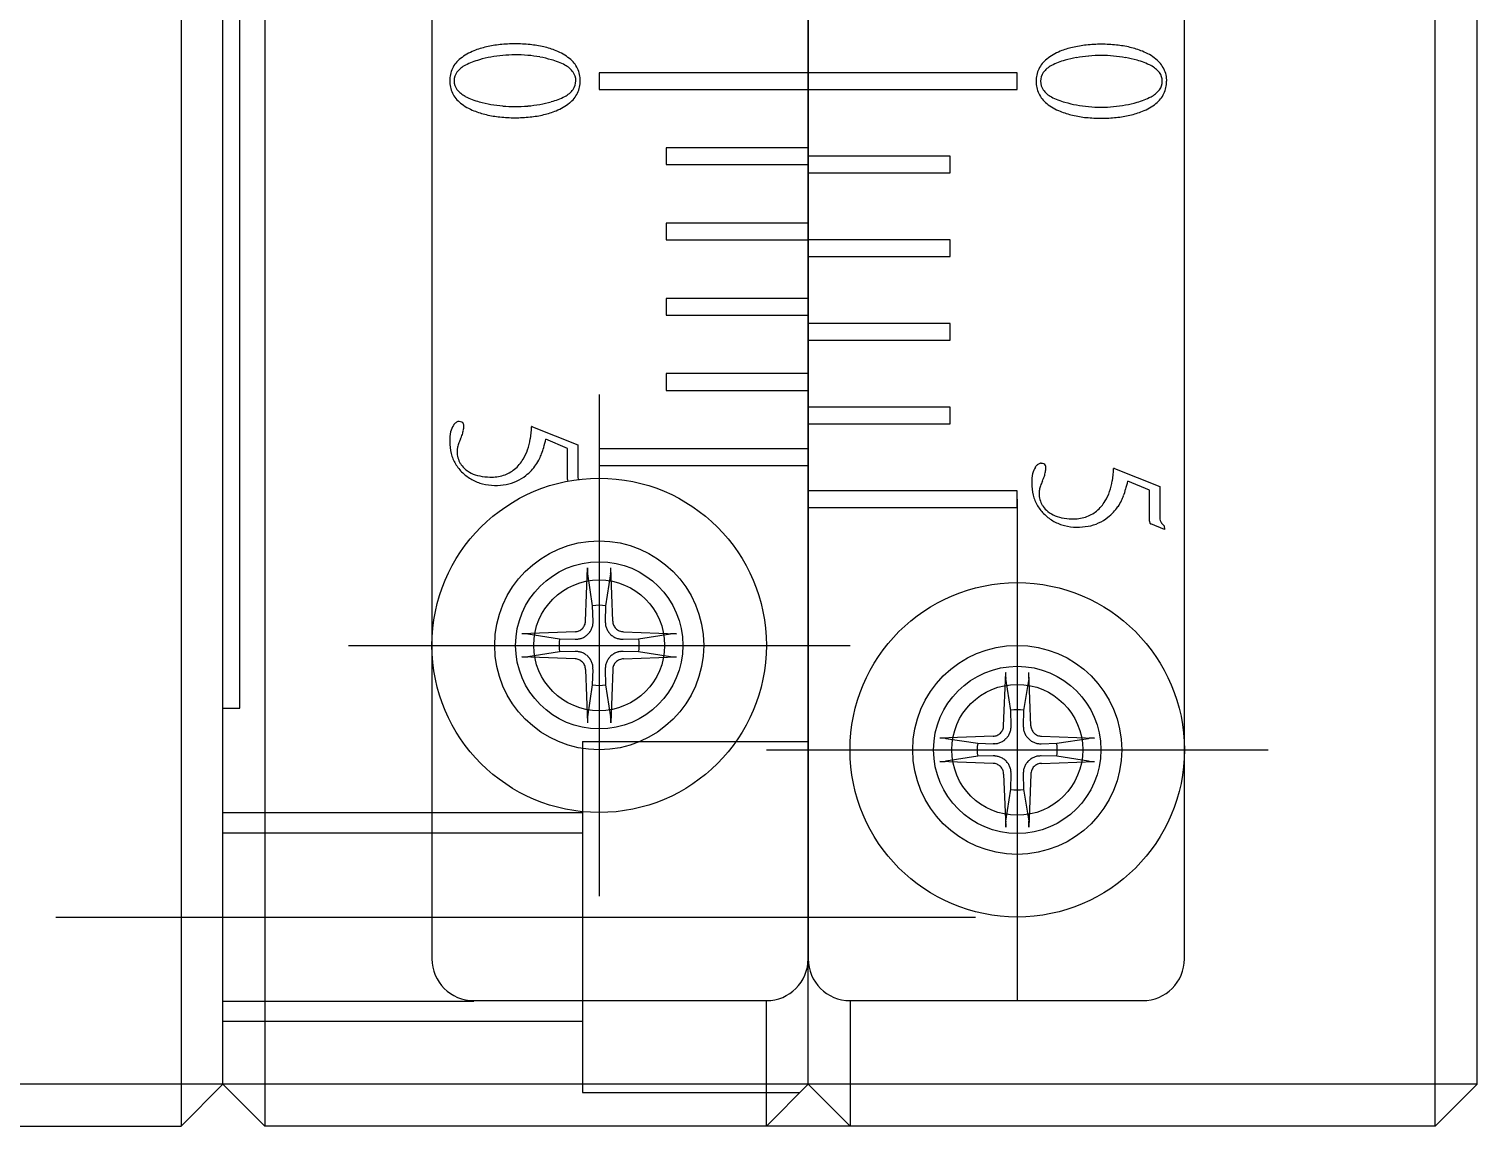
# Model space of a CAD drawing. Extents: x 1 to 229, y 0 to 160.
# Drawn here: x 40.69 to 58.01, y 68.36 to 81.48 of the extents above; entities that cross this region are included whole.
import ezdxf

# ---------------------------------------------------------------- set-up
doc = ezdxf.new("R2010")
doc.units = 0
doc.linetypes.add('CENTER', pattern=[50.8, 31.75, -6.35, 6.35, -6.35])
doc.linetypes.add('DASHED', pattern=[19.05, 12.7, -6.35])
doc.layers.get('0').update_dxf_attribs({"linetype": 'CONTINUOUS'})
doc.layers.add('CENTER', color=1, linetype='CENTER')

msp = doc.modelspace()

# ---------------------------------------------------------------- linework, layer by layer
at = {"color": 7, "linetype": 'CONTINUOUS'}
for p, q in [((42.506, 93.359), (42.506, 68.359)), ((43.506, 93.359), (43.506, 68.359)), ((57.506, 68.359), (57.506, 93.359)), ((43.006, 68.859), (43.006, 92.859)), ((50.006, 68.859), (50.006, 92.859)), ((58.006, 68.859), (58.006, 92.859)), ((45.506, 91.359), (45.506, 70.359)), ((50.006, 91.359), (50.006, 70.359)), ((54.506, 70.359), (54.506, 91.359)), ((43.206, 73.359), (43.206, 88.359)), ((50.006, 80.959), (47.506, 80.959)), ((47.506, 80.959), (47.506, 80.759)), ((52.506, 80.959), (50.006, 80.959)), ((52.506, 80.759), (52.506, 80.959)), ((47.506, 80.759), (50.006, 80.759)), ((50.006, 80.759), (52.506, 80.759)), ((50.006, 80.059), (48.306, 80.059)), ((48.306, 80.059), (48.306, 79.859)), ((48.306, 79.859), (50.006, 79.859)), ((51.706, 79.959), (50.006, 79.959)), ((51.706, 79.759), (51.706, 79.959)), ((50.006, 79.759), (51.706, 79.759)), ((50.006, 79.159), (48.306, 79.159)), ((48.306, 79.159), (48.306, 78.959)), ((48.306, 78.959), (50.006, 78.959)), ((51.706, 78.959), (50.006, 78.959)), ((51.706, 78.759), (51.706, 78.959)), ((50.006, 78.759), (51.706, 78.759)), ((50.006, 78.259), (48.306, 78.259)), ((48.306, 78.259), (48.306, 78.059)), ((48.306, 78.059), (50.006, 78.059)), ((51.706, 77.959), (50.006, 77.959)), ((51.706, 77.759), (51.706, 77.959)), ((50.006, 77.759), (51.706, 77.759)), ((50.006, 77.359), (48.306, 77.359)), ((48.306, 77.359), (48.306, 77.159)), ((48.306, 77.159), (50.006, 77.159)), ((51.706, 76.959), (50.006, 76.959)), ((51.706, 76.759), (51.706, 76.959)), ((50.006, 76.759), (51.706, 76.759)), ((46.709, 76.723), (47.249, 76.509)), ((47.128, 76.464), (46.868, 76.574)), ((47.128, 76.093), (47.128, 76.464)), ((47.249, 76.509), (47.249, 76.136)), ((50.006, 76.459), (47.506, 76.459)), ((47.506, 76.459), (47.506, 76.259)), ((47.506, 76.259), (50.006, 76.259)), ((53.67, 76.223), (54.21, 76.009)), ((54.09, 75.964), (53.829, 76.074)), ((52.506, 75.959), (50.006, 75.959)), ((52.506, 75.759), (52.506, 75.959)), ((54.09, 75.593), (54.09, 75.964)), ((54.21, 76.009), (54.21, 75.636)), ((50.006, 75.759), (52.506, 75.759)), ((54.267, 75.493), (54.104, 75.561)), ((54.263, 75.538), (54.267, 75.493)), ((47.343, 74.398), (47.368, 75.035)), ((47.368, 75.035), (47.367, 75.025)), ((47.367, 75.025), (47.367, 75.014)), ((47.367, 75.014), (47.367, 75.004)), ((47.367, 75.004), (47.367, 74.998)), ((47.367, 74.998), (47.367, 74.994)), ((47.644, 75.025), (47.644, 75.035)), ((47.668, 74.398), (47.644, 75.035)), ((47.644, 75.014), (47.644, 75.025)), ((47.645, 75.004), (47.644, 75.014)), ((47.644, 74.994), (47.645, 74.998)), ((47.645, 74.998), (47.645, 75.004)), ((47.367, 74.994), (47.367, 74.984)), ((47.367, 74.984), (47.367, 74.98)), ((47.367, 74.98), (47.368, 74.976)), ((47.368, 74.976), (47.368, 74.972)), ((47.368, 74.972), (47.368, 74.969)), ((47.368, 74.969), (47.369, 74.966)), ((47.369, 74.966), (47.369, 74.963)), ((47.428, 74.581), (47.369, 74.963)), ((47.643, 74.963), (47.583, 74.581)), ((47.643, 74.969), (47.644, 74.972)), ((47.643, 74.966), (47.643, 74.969)), ((47.643, 74.963), (47.643, 74.966)), ((47.644, 74.984), (47.644, 74.994)), ((47.644, 74.98), (47.644, 74.984)), ((47.644, 74.976), (47.644, 74.98)), ((47.644, 74.972), (47.644, 74.976)), ((47.433, 74.396), (47.428, 74.581)), ((47.583, 74.581), (47.579, 74.396)), ((47.296, 74.302), (47.305, 74.31)), ((47.305, 74.31), (47.313, 74.319)), ((47.313, 74.319), (47.32, 74.329)), ((47.32, 74.329), (47.327, 74.339)), ((47.327, 74.339), (47.332, 74.35)), ((47.332, 74.35), (47.337, 74.362)), ((47.337, 74.362), (47.34, 74.374)), ((47.34, 74.374), (47.342, 74.386)), ((47.342, 74.386), (47.343, 74.398)), ((47.668, 74.398), (47.669, 74.386)), ((47.669, 74.386), (47.671, 74.374)), ((47.671, 74.374), (47.675, 74.362)), ((47.675, 74.362), (47.679, 74.351)), ((47.679, 74.351), (47.684, 74.339)), ((47.684, 74.339), (47.691, 74.329)), ((47.691, 74.329), (47.698, 74.319)), ((47.698, 74.319), (47.707, 74.31)), ((47.707, 74.31), (47.715, 74.302)), ((47.217, 74.272), (46.58, 74.247)), ((46.59, 74.248), (46.58, 74.247)), ((46.601, 74.248), (46.59, 74.248)), ((46.611, 74.248), (46.601, 74.248)), ((46.617, 74.248), (46.611, 74.248)), ((46.621, 74.248), (46.617, 74.248)), ((46.631, 74.248), (46.621, 74.248)), ((46.635, 74.248), (46.631, 74.248)), ((46.639, 74.247), (46.635, 74.248)), ((46.643, 74.247), (46.639, 74.247)), ((46.646, 74.247), (46.643, 74.247)), ((46.649, 74.246), (46.646, 74.247)), ((46.652, 74.246), (46.649, 74.246)), ((46.652, 74.246), (47.033, 74.187)), ((47.033, 74.187), (47.219, 74.182)), ((47.217, 74.272), (47.229, 74.273)), ((47.229, 74.273), (47.241, 74.275)), ((47.241, 74.275), (47.253, 74.278)), ((47.253, 74.278), (47.264, 74.282)), ((47.264, 74.282), (47.276, 74.288)), ((47.276, 74.288), (47.286, 74.294)), ((47.286, 74.294), (47.296, 74.302)), ((47.715, 74.302), (47.725, 74.295)), ((47.725, 74.295), (47.736, 74.288)), ((47.736, 74.288), (47.747, 74.282)), ((47.747, 74.282), (47.759, 74.278)), ((47.759, 74.278), (47.771, 74.275)), ((47.771, 74.275), (47.783, 74.273)), ((47.783, 74.273), (47.795, 74.272)), ((47.793, 74.182), (47.978, 74.187)), ((47.795, 74.272), (48.432, 74.247)), ((47.978, 74.187), (48.36, 74.246)), ((48.362, 74.246), (48.36, 74.246)), ((48.365, 74.247), (48.362, 74.246)), ((48.369, 74.247), (48.365, 74.247)), ((48.372, 74.247), (48.369, 74.247)), ((48.376, 74.248), (48.372, 74.247)), ((48.381, 74.248), (48.376, 74.248)), ((48.39, 74.248), (48.381, 74.248)), ((48.395, 74.248), (48.39, 74.248)), ((48.4, 74.248), (48.395, 74.248)), ((48.411, 74.248), (48.4, 74.248)), ((48.421, 74.248), (48.411, 74.248)), ((48.432, 74.247), (48.421, 74.248)), ((46.58, 73.971), (46.59, 73.971)), ((47.217, 73.947), (46.58, 73.971)), ((46.59, 73.971), (46.601, 73.971)), ((46.601, 73.971), (46.611, 73.97)), ((46.611, 73.97), (46.617, 73.97)), ((46.617, 73.97), (46.621, 73.97)), ((46.621, 73.97), (46.631, 73.971)), ((46.631, 73.971), (46.635, 73.971)), ((46.635, 73.971), (46.639, 73.971)), ((46.639, 73.971), (46.643, 73.971)), ((46.643, 73.971), (46.646, 73.972)), ((46.646, 73.972), (46.649, 73.972)), ((46.649, 73.972), (46.652, 73.972)), ((47.033, 74.032), (46.652, 73.972)), ((47.219, 74.036), (47.033, 74.032)), ((47.978, 74.032), (47.793, 74.036)), ((47.795, 73.947), (48.432, 73.971)), ((48.36, 73.972), (47.978, 74.032)), ((48.36, 73.972), (48.362, 73.972)), ((48.362, 73.972), (48.365, 73.972)), ((48.365, 73.972), (48.369, 73.971)), ((48.369, 73.971), (48.372, 73.971)), ((48.372, 73.971), (48.376, 73.971)), ((48.376, 73.971), (48.381, 73.971)), ((48.381, 73.971), (48.39, 73.97)), ((48.39, 73.97), (48.395, 73.97)), ((48.395, 73.97), (48.4, 73.97)), ((48.4, 73.97), (48.411, 73.971)), ((48.411, 73.971), (48.421, 73.971)), ((48.421, 73.971), (48.432, 73.971)), ((47.229, 73.946), (47.217, 73.947)), ((47.241, 73.944), (47.229, 73.946)), ((47.253, 73.94), (47.241, 73.944)), ((47.265, 73.936), (47.253, 73.94)), ((47.276, 73.93), (47.265, 73.936)), ((47.286, 73.924), (47.276, 73.93)), ((47.296, 73.917), (47.286, 73.924)), ((47.305, 73.908), (47.296, 73.917)), ((47.313, 73.9), (47.305, 73.908)), ((47.321, 73.89), (47.313, 73.9)), ((47.327, 73.879), (47.321, 73.89)), ((47.333, 73.868), (47.327, 73.879)), ((47.337, 73.856), (47.333, 73.868)), ((47.34, 73.844), (47.337, 73.856)), ((47.342, 73.832), (47.34, 73.844)), ((47.343, 73.82), (47.342, 73.832)), ((47.343, 73.82), (47.368, 73.183)), ((47.428, 73.637), (47.433, 73.822)), ((47.579, 73.822), (47.583, 73.637)), ((47.668, 73.82), (47.644, 73.183)), ((47.669, 73.832), (47.668, 73.82)), ((47.671, 73.844), (47.669, 73.832)), ((47.675, 73.856), (47.671, 73.844)), ((47.679, 73.868), (47.675, 73.856)), ((47.685, 73.879), (47.679, 73.868)), ((47.691, 73.89), (47.685, 73.879)), ((47.698, 73.9), (47.691, 73.89)), ((47.707, 73.908), (47.698, 73.9)), ((47.715, 73.917), (47.707, 73.908)), ((47.725, 73.924), (47.715, 73.917)), ((47.736, 73.931), (47.725, 73.924)), ((47.747, 73.936), (47.736, 73.931)), ((47.759, 73.94), (47.747, 73.936)), ((47.771, 73.944), (47.759, 73.94)), ((47.783, 73.946), (47.771, 73.944)), ((47.795, 73.947), (47.783, 73.946)), ((52.343, 73.148), (52.368, 73.785)), ((52.368, 73.785), (52.367, 73.775)), ((52.644, 73.775), (52.644, 73.785)), ((52.668, 73.148), (52.644, 73.785)), ((47.369, 73.255), (47.428, 73.637)), ((47.583, 73.637), (47.643, 73.255)), ((52.367, 73.775), (52.367, 73.764)), ((52.367, 73.764), (52.367, 73.754)), ((52.367, 73.754), (52.367, 73.748)), ((52.367, 73.748), (52.367, 73.744)), ((52.367, 73.744), (52.367, 73.734)), ((52.367, 73.734), (52.367, 73.73)), ((52.367, 73.73), (52.368, 73.726)), ((52.368, 73.726), (52.368, 73.722)), ((52.368, 73.722), (52.368, 73.719)), ((52.368, 73.719), (52.369, 73.716)), ((52.369, 73.716), (52.369, 73.713)), ((52.428, 73.331), (52.369, 73.713)), ((52.643, 73.713), (52.583, 73.331)), ((52.643, 73.719), (52.644, 73.722)), ((52.643, 73.716), (52.643, 73.719)), ((52.643, 73.713), (52.643, 73.716)), ((52.644, 73.764), (52.644, 73.775)), ((52.645, 73.754), (52.644, 73.764)), ((52.644, 73.744), (52.645, 73.748)), ((52.644, 73.734), (52.644, 73.744)), ((52.644, 73.73), (52.644, 73.734)), ((52.644, 73.726), (52.644, 73.73)), ((52.644, 73.722), (52.644, 73.726)), ((52.645, 73.748), (52.645, 73.754)), ((43.006, 73.359), (43.206, 73.359)), ((52.433, 73.146), (52.428, 73.331)), ((52.583, 73.331), (52.579, 73.146)), ((47.368, 73.243), (47.367, 73.239)), ((47.367, 73.239), (47.367, 73.234)), ((47.367, 73.234), (47.367, 73.225)), ((47.367, 73.225), (47.367, 73.22)), ((47.367, 73.22), (47.367, 73.215)), ((47.367, 73.215), (47.367, 73.204)), ((47.367, 73.204), (47.367, 73.194)), ((47.367, 73.194), (47.368, 73.183)), ((47.369, 73.253), (47.368, 73.25)), ((47.368, 73.25), (47.368, 73.246)), ((47.368, 73.246), (47.368, 73.243)), ((47.369, 73.255), (47.369, 73.253)), ((47.643, 73.253), (47.643, 73.255)), ((47.643, 73.25), (47.643, 73.253)), ((47.644, 73.246), (47.643, 73.25)), ((47.644, 73.243), (47.644, 73.246)), ((47.644, 73.239), (47.644, 73.243)), ((47.644, 73.234), (47.644, 73.239)), ((47.644, 73.225), (47.644, 73.234)), ((47.645, 73.22), (47.644, 73.225)), ((47.644, 73.204), (47.645, 73.215)), ((47.644, 73.194), (47.644, 73.204)), ((47.644, 73.183), (47.644, 73.194)), ((47.645, 73.215), (47.645, 73.22)), ((52.327, 73.089), (52.332, 73.1)), ((52.332, 73.1), (52.337, 73.112)), ((52.337, 73.112), (52.34, 73.124)), ((52.34, 73.124), (52.342, 73.136)), ((52.342, 73.136), (52.343, 73.148)), ((52.668, 73.148), (52.669, 73.136)), ((52.669, 73.136), (52.671, 73.124)), ((52.671, 73.124), (52.675, 73.112)), ((52.675, 73.112), (52.679, 73.101)), ((52.679, 73.101), (52.684, 73.089)), ((52.217, 73.022), (51.58, 72.997)), ((51.59, 72.998), (51.58, 72.997)), ((51.601, 72.998), (51.59, 72.998)), ((51.611, 72.998), (51.601, 72.998)), ((51.617, 72.998), (51.611, 72.998)), ((51.621, 72.998), (51.617, 72.998)), ((51.631, 72.998), (51.621, 72.998)), ((51.635, 72.998), (51.631, 72.998)), ((51.639, 72.997), (51.635, 72.998)), ((51.643, 72.997), (51.639, 72.997)), ((51.646, 72.997), (51.643, 72.997)), ((51.649, 72.996), (51.646, 72.997)), ((51.652, 72.996), (51.649, 72.996)), ((51.652, 72.996), (52.033, 72.937)), ((52.033, 72.937), (52.219, 72.932)), ((52.217, 73.022), (52.229, 73.023)), ((52.229, 73.023), (52.241, 73.025)), ((52.241, 73.025), (52.253, 73.028)), ((52.253, 73.028), (52.264, 73.032)), ((52.264, 73.032), (52.276, 73.038)), ((52.276, 73.038), (52.286, 73.044)), ((52.286, 73.044), (52.296, 73.052)), ((52.296, 73.052), (52.305, 73.06)), ((52.305, 73.06), (52.313, 73.069)), ((52.313, 73.069), (52.32, 73.079)), ((52.32, 73.079), (52.327, 73.089)), ((52.684, 73.089), (52.691, 73.079)), ((52.691, 73.079), (52.698, 73.069)), ((52.698, 73.069), (52.707, 73.06)), ((52.707, 73.06), (52.715, 73.052)), ((52.715, 73.052), (52.725, 73.045)), ((52.725, 73.045), (52.736, 73.038)), ((52.736, 73.038), (52.747, 73.032)), ((52.747, 73.032), (52.759, 73.028)), ((52.759, 73.028), (52.771, 73.025)), ((52.771, 73.025), (52.783, 73.023)), ((52.783, 73.023), (52.795, 73.022)), ((52.793, 72.932), (52.978, 72.937)), ((52.795, 73.022), (53.432, 72.997)), ((52.978, 72.937), (53.36, 72.996)), ((53.362, 72.996), (53.36, 72.996)), ((53.365, 72.997), (53.362, 72.996)), ((53.369, 72.997), (53.365, 72.997)), ((53.372, 72.997), (53.369, 72.997)), ((53.376, 72.998), (53.372, 72.997)), ((53.381, 72.998), (53.376, 72.998)), ((53.39, 72.998), (53.381, 72.998)), ((53.395, 72.998), (53.39, 72.998)), ((53.4, 72.998), (53.395, 72.998)), ((53.411, 72.998), (53.4, 72.998)), ((53.421, 72.998), (53.411, 72.998)), ((53.432, 72.997), (53.421, 72.998)), ((52.033, 72.782), (51.652, 72.722)), ((52.219, 72.786), (52.033, 72.782)), ((52.978, 72.782), (52.793, 72.786)), ((53.36, 72.722), (52.978, 72.782)), ((51.58, 72.721), (51.59, 72.721)), ((52.217, 72.697), (51.58, 72.721)), ((51.59, 72.721), (51.601, 72.721)), ((51.601, 72.721), (51.611, 72.72)), ((51.611, 72.72), (51.617, 72.72)), ((51.617, 72.72), (51.621, 72.72)), ((51.621, 72.72), (51.631, 72.721)), ((51.631, 72.721), (51.635, 72.721)), ((51.635, 72.721), (51.639, 72.721)), ((51.639, 72.721), (51.643, 72.721)), ((51.643, 72.721), (51.646, 72.722)), ((51.646, 72.722), (51.649, 72.722)), ((51.649, 72.722), (51.652, 72.722)), ((52.229, 72.696), (52.217, 72.697)), ((52.241, 72.694), (52.229, 72.696)), ((52.253, 72.69), (52.241, 72.694)), ((52.265, 72.686), (52.253, 72.69)), ((52.276, 72.68), (52.265, 72.686)), ((52.286, 72.674), (52.276, 72.68)), ((52.296, 72.667), (52.286, 72.674)), ((52.305, 72.658), (52.296, 72.667)), ((52.313, 72.65), (52.305, 72.658)), ((52.321, 72.64), (52.313, 72.65)), ((52.327, 72.629), (52.321, 72.64)), ((52.333, 72.618), (52.327, 72.629)), ((52.337, 72.606), (52.333, 72.618)), ((52.34, 72.594), (52.337, 72.606)), ((52.342, 72.582), (52.34, 72.594)), ((52.343, 72.57), (52.342, 72.582)), ((52.428, 72.387), (52.433, 72.572)), ((52.579, 72.572), (52.583, 72.387)), ((52.669, 72.582), (52.668, 72.57)), ((52.671, 72.594), (52.669, 72.582)), ((52.675, 72.606), (52.671, 72.594)), ((52.679, 72.618), (52.675, 72.606)), ((52.685, 72.629), (52.679, 72.618)), ((52.691, 72.64), (52.685, 72.629)), ((52.698, 72.65), (52.691, 72.64)), ((52.707, 72.658), (52.698, 72.65)), ((52.715, 72.667), (52.707, 72.658)), ((52.725, 72.674), (52.715, 72.667)), ((52.736, 72.681), (52.725, 72.674)), ((52.747, 72.686), (52.736, 72.681)), ((52.759, 72.69), (52.747, 72.686)), ((52.771, 72.694), (52.759, 72.69)), ((52.783, 72.696), (52.771, 72.694)), ((52.795, 72.697), (52.783, 72.696)), ((52.795, 72.697), (53.432, 72.721)), ((53.36, 72.722), (53.362, 72.722)), ((53.362, 72.722), (53.365, 72.722)), ((53.365, 72.722), (53.369, 72.721)), ((53.369, 72.721), (53.372, 72.721)), ((53.372, 72.721), (53.376, 72.721)), ((53.376, 72.721), (53.381, 72.721)), ((53.381, 72.721), (53.39, 72.72)), ((53.39, 72.72), (53.395, 72.72)), ((53.395, 72.72), (53.4, 72.72)), ((53.4, 72.72), (53.411, 72.721)), ((53.411, 72.721), (53.421, 72.721)), ((53.421, 72.721), (53.432, 72.721)), ((52.343, 72.57), (52.368, 71.933)), ((52.668, 72.57), (52.644, 71.933)), ((52.369, 72.005), (52.428, 72.387)), ((52.583, 72.387), (52.643, 72.005)), ((52.368, 71.993), (52.367, 71.989)), ((52.367, 71.989), (52.367, 71.984)), ((52.367, 71.984), (52.367, 71.975)), ((52.367, 71.975), (52.367, 71.97)), ((52.367, 71.97), (52.367, 71.965)), ((52.367, 71.965), (52.367, 71.954)), ((52.367, 71.954), (52.367, 71.944)), ((52.367, 71.944), (52.368, 71.933)), ((52.369, 72.003), (52.368, 72)), ((52.368, 72), (52.368, 71.996)), ((52.368, 71.996), (52.368, 71.993)), ((52.369, 72.005), (52.369, 72.003)), ((52.643, 72.003), (52.643, 72.005)), ((52.643, 72), (52.643, 72.003)), ((52.644, 71.996), (52.643, 72)), ((52.644, 71.993), (52.644, 71.996)), ((52.644, 71.989), (52.644, 71.993)), ((52.644, 71.984), (52.644, 71.989)), ((52.644, 71.975), (52.644, 71.984)), ((52.645, 71.97), (52.644, 71.975)), ((52.644, 71.954), (52.645, 71.965)), ((52.644, 71.944), (52.644, 71.954)), ((52.644, 71.933), (52.644, 71.944)), ((52.645, 71.965), (52.645, 71.97)), ((46.006, 69.859), (49.506, 69.859)), ((49.506, 68.359), (49.506, 69.859)), ((50.506, 69.859), (50.506, 68.359)), ((50.506, 69.859), (54.006, 69.859)), ((58.006, 68.859), (28.006, 68.859)), ((43.006, 68.859), (42.506, 68.359)), ((43.006, 68.859), (43.506, 68.359)), ((49.506, 68.359), (50.006, 68.859)), ((50.006, 68.859), (50.506, 68.359)), ((57.506, 68.359), (58.006, 68.859)), ((35.506, 68.359), (42.506, 68.359)), ((57.506, 68.359), (43.506, 68.359))]:
    msp.add_line(p, q, dxfattribs=at)
at = {"color": 3, "linetype": 'DASHED'}
for p, q in [((47.306, 72.959), (47.306, 68.759)), ((47.306, 72.959), (50.006, 72.959)), ((43.006, 72.109), (47.306, 72.109)), ((43.006, 71.866), (47.306, 71.866)), ((43.006, 69.853), (46.006, 69.853)), ((47.306, 69.609), (43.006, 69.609)), ((47.306, 68.759), (49.906, 68.759))]:
    msp.add_line(p, q, dxfattribs=at)
at = {"color": 7, "linetype": 'CONTINUOUS'}
for centre, radius in [((47.506, 74.109), 2), ((47.506, 74.109), 0.783), ((52.506, 72.859), 2), ((52.506, 72.859), 0.783)]:
    msp.add_circle(centre, radius, dxfattribs=at)
at = {"color": 3, "linetype": 'CONTINUOUS'}
for centre, radius in [((47.506, 74.109), 1.25), ((47.506, 74.109), 1), ((52.506, 72.859), 1.25), ((52.506, 72.859), 1)]:
    msp.add_circle(centre, radius, dxfattribs=at)
at = {"color": 7, "linetype": 'CONTINUOUS'}
for centre, radius, start, end in [((46.415, 80.172), 1.125, 103.2372, 111.2239), ((46.463, 79.964), 1.338, 96.0981, 103.2118), ((46.496, 79.657), 1.647, 89.8928, 96.0868), ((46.502, 79.626), 1.678, 83.9691, 90.119), ((46.539, 79.97), 1.332, 76.7963, 83.9721), ((46.592, 80.201), 1.096, 68.6113, 76.7798), ((53.412, 80.223), 1.067, 103.2335, 111.5743), ((53.47, 79.974), 1.322, 95.9997, 103.232), ((53.509, 79.609), 1.69, 89.8717, 96.0107), ((53.516, 79.625), 1.674, 83.9613, 90.1193), ((53.553, 79.977), 1.32, 76.7372, 83.9529), ((53.609, 80.217), 1.073, 68.4304, 76.7118), ((46.069, 80.851), 0.356, 128.6358, 153.5697), ((46.234, 80.641), 0.622, 111.3175, 128.4499), ((46.272, 80.351), 0.787, 104.6444, 117.7519), ((46.489, 79.665), 1.507, 100.5952, 106.0212), ((46.493, 79.642), 1.53, 95.2142, 100.5852), ((46.498, 79.579), 1.593, 89.9764, 95.2044), ((46.5, 79.432), 1.74, 85.0202, 90.0524), ((46.517, 79.632), 1.54, 79.5521, 85.0132), ((46.543, 79.772), 1.397, 73.7148, 79.5425), ((46.744, 80.394), 0.744, 61.6878, 75.1245), ((46.767, 80.649), 0.614, 51.3092, 68.5729), ((46.93, 80.853), 0.354, 26.199, 51.1999), ((53.083, 80.845), 0.356, 128.8739, 153.7271), ((53.245, 80.642), 0.615, 111.44, 128.678), ((53.256, 80.407), 0.722, 104.2278, 118.1349), ((53.463, 79.757), 1.404, 100.1582, 105.9002), ((53.492, 79.599), 1.564, 94.8153, 100.1625), ((53.511, 79.373), 1.791, 89.9422, 94.8226), ((53.514, 79.499), 1.665, 84.9983, 90.0303), ((53.522, 79.597), 1.566, 79.7482, 84.9907), ((53.532, 79.653), 1.51, 74.3679, 79.7391), ((53.748, 80.357), 0.774, 62.414, 75.7291), ((53.775, 80.631), 0.627, 51.6105, 68.622), ((53.942, 80.844), 0.356, 26.4524, 51.342), ((46.051, 80.866), 0.333, 154.5929, 180.6868), ((45.942, 80.863), 0.171, 143.4844, 180.1801), ((46.044, 80.779), 0.303, 117.257, 142.2017), ((46.959, 80.791), 0.293, 36.6574, 61.9423), ((47.05, 80.863), 0.177, 359.652, 35.2423), ((46.944, 80.866), 0.336, 359.3452, 25.2064), ((53.066, 80.86), 0.334, 154.7403, 180.7081), ((52.963, 80.857), 0.178, 144.7616, 180.4025), ((53.051, 80.786), 0.291, 117.7214, 143.2843), ((53.966, 80.772), 0.305, 37.8842, 62.6571), ((54.068, 80.857), 0.173, 359.721, 36.3158), ((53.96, 80.86), 0.334, 359.3468, 25.3736), ((46.052, 80.858), 0.334, 179.3468, 205.3736), ((46.069, 80.874), 0.356, 206.4524, 231.342), ((45.944, 80.861), 0.173, 179.721, 216.3158), ((46.042, 80.943), 0.3, 217.7023, 242.8391), ((46.958, 80.935), 0.295, 297.9013, 323.1044), ((46.926, 80.875), 0.359, 308.9661, 333.6349), ((47.048, 80.861), 0.178, 324.7616, 0.4025), ((46.945, 80.858), 0.334, 334.7403, 0.7081), ((53.068, 80.852), 0.336, 179.3452, 205.2064), ((52.962, 80.855), 0.177, 179.652, 215.2423), ((53.052, 80.928), 0.293, 216.6574, 241.9423), ((53.964, 80.944), 0.308, 297.4933, 321.9654), ((54.07, 80.856), 0.171, 323.4998, 0.1647), ((53.961, 80.852), 0.332, 334.5733, 0.7063), ((46.234, 81.083), 0.622, 231.5501, 248.6825), ((46.261, 81.356), 0.768, 242.3645, 255.7785), ((46.48, 82.065), 1.509, 254.3669, 259.7401), ((46.489, 82.121), 1.566, 259.7478, 264.9911), ((46.498, 82.219), 1.665, 264.9976, 270.031), ((46.5, 82.347), 1.793, 269.9444, 274.8204), ((46.519, 82.126), 1.571, 274.8264, 280.1514), ((46.548, 81.963), 1.405, 280.1613, 285.897), ((46.749, 81.328), 0.739, 284.3908, 297.9719), ((46.764, 81.082), 0.621, 291.5228, 308.5951), ((53.083, 80.867), 0.356, 206.2729, 231.1261), ((53.245, 81.072), 0.617, 231.3445, 248.5376), ((53.256, 81.296), 0.713, 241.3939, 255.4184), ((53.468, 81.945), 1.395, 253.7125, 259.5449), ((53.494, 82.086), 1.539, 259.551, 265.0143), ((53.511, 82.284), 1.738, 265.0168, 270.0558), ((53.514, 82.139), 1.593, 269.9758, 275.205), ((53.519, 82.076), 1.529, 275.2135, 280.5859), ((53.523, 82.054), 1.507, 280.5952, 286.0212), ((53.735, 81.379), 0.8, 284.7461, 297.6503), ((53.768, 81.094), 0.642, 291.5742, 308.1933), ((53.94, 80.87), 0.359, 308.7522, 333.4534), ((46.401, 81.499), 1.07, 248.4192, 256.723), ((46.458, 81.738), 1.316, 256.7281, 263.9619), ((46.495, 82.09), 1.67, 263.9544, 270.1262), ((46.502, 82.113), 1.693, 269.8787, 276.0037), ((46.541, 81.748), 1.326, 276.0112, 283.2204), ((46.599, 81.499), 1.07, 283.2453, 291.5624), ((53.418, 81.515), 1.093, 248.6009, 256.7902), ((53.473, 81.749), 1.334, 256.7999, 263.9685), ((53.509, 82.092), 1.678, 263.9691, 270.119), ((53.516, 82.06), 1.646, 269.8895, 276.0901), ((53.548, 81.754), 1.338, 276.0981, 283.2118), ((53.597, 81.546), 1.125, 283.2372, 291.2239), ((45.943, 76.619), 0.218, 146.1652, 168.5243), ((45.867, 76.666), 0.13, 129.3474, 144.6593), ((45.859, 76.676), 0.117, 111.5057, 129.093), ((45.822, 76.771), 0.015, 101.5786, 115.2913), ((45.827, 76.75), 0.0361, 94.316, 101.9442), ((45.83, 76.712), 0.0745, 89.7689, 94.4732), ((45.833, 76.713), 0.0728, 66.281, 91.8872), ((45.845, 76.743), 0.0408, 27.1293, 64.954), ((45.821, 76.733), 0.066, 358.0277, 25.4071), ((45.63, 76.733), 0.257, 349.2315, 359.6241), ((46.239, 76.557), 0.521, 168.2451, 180.7659), ((46.483, 76.289), 0.698, 155.8334, 160.8777), ((45.281, 76.828), 0.62, 335.85, 341.6275), ((45.49, 76.759), 0.4, 341.5675, 349.3119), ((45.917, 76.706), 0.776, 340.6148, 350.4628), ((45.676, 76.747), 1.021, 350.4715, 358.6731), ((46.698, 76.723), 0.00178, 103.6323, 182.6279), ((46.7, 76.716), 0.0092, 77.2044, 102.7956), ((46.693, 76.678), 0.0479, 70.8609, 79.2763), ((44.731, 77.084), 2.197, 343.9631, 346.5892), ((46.299, 76.546), 0.581, 179.6263, 193.9812), ((46.198, 76.522), 0.477, 194.1459, 210.5209), ((46.014, 76.425), 0.208, 167.9993, 179.3203), ((46.101, 76.431), 0.295, 180.7211, 195.4421), ((46.196, 76.388), 0.394, 160.7805, 168.1713), ((46.053, 76.659), 0.633, 329.2808, 340.5721), ((46.319, 76.579), 0.53, 333.3872, 340.1611), ((45.724, 76.797), 1.163, 340.0124, 344.0248), ((46.211, 76.532), 0.493, 210.7739, 226.7817), ((46.075, 76.425), 0.269, 195.6366, 211.3182), ((46.104, 76.444), 0.303, 211.5113, 225.9675), ((46.121, 76.468), 0.332, 226.8732, 243.9198), ((46.244, 76.521), 0.395, 287.3246, 309.2769), ((46.201, 76.567), 0.458, 309.8178, 329.7095), ((46.29, 76.584), 0.558, 316.6126, 325.5054), ((46.306, 76.572), 0.538, 325.5472, 334.6615), ((52.904, 76.119), 0.218, 146.1652, 168.5243), ((52.828, 76.166), 0.13, 129.3474, 144.6593), ((52.82, 76.176), 0.117, 111.5057, 129.093), ((52.784, 76.271), 0.015, 101.5786, 115.2913), ((52.788, 76.25), 0.0361, 94.316, 101.9442), ((52.791, 76.212), 0.0745, 89.7689, 94.4732), ((52.794, 76.213), 0.0728, 66.281, 91.8872), ((52.806, 76.243), 0.0408, 27.1293, 64.954), ((52.783, 76.233), 0.066, 358.0277, 25.4071), ((52.591, 76.233), 0.257, 349.2315, 359.6241), ((52.637, 76.247), 1.021, 350.4715, 358.6731), ((53.659, 76.223), 0.00178, 103.6323, 182.6279), ((53.661, 76.216), 0.0092, 77.2044, 102.7956), ((53.654, 76.178), 0.0479, 70.8609, 79.2763), ((46.254, 76.578), 0.556, 226.7918, 241.0148), ((46.164, 76.559), 0.433, 244.0754, 258.3685), ((46.246, 76.568), 0.544, 241.19, 255.6305), ((46.208, 76.773), 0.651, 258.3503, 269.2247), ((46.268, 76.661), 0.639, 255.7632, 268.7145), ((46.213, 76.635), 0.514, 268.4839, 286.8828), ((46.286, 76.593), 0.57, 280.8892, 294.1023), ((46.296, 76.569), 0.543, 294.2446, 307.8899), ((46.245, 76.627), 0.62, 308.2978, 316.5808), ((47.202, 76.092), 0.0733, 179.1351, 191.9708), ((47.158, 76.083), 0.0281, 191.4538, 198.1573), ((47.352, 76.136), 0.103, 179.9573, 199.456), ((47.371, 76.143), 0.123, 199.8018, 203.729), ((53.2, 76.057), 0.521, 168.2451, 180.7659), ((53.261, 76.046), 0.581, 179.6263, 193.9812), ((53.444, 75.789), 0.698, 155.8334, 160.8777), ((52.242, 76.328), 0.62, 335.85, 341.6275), ((52.451, 76.259), 0.4, 341.5675, 349.3119), ((52.878, 76.206), 0.776, 340.6148, 350.4628), ((51.692, 76.584), 2.197, 343.9631, 346.5892), ((46.264, 76.716), 0.694, 269.2215, 280.7983), ((53.159, 76.022), 0.477, 194.1459, 210.5209), ((52.975, 75.925), 0.208, 167.9993, 179.3203), ((53.062, 75.931), 0.295, 180.7211, 195.4421), ((53.157, 75.888), 0.394, 160.7805, 168.1713), ((53.014, 76.159), 0.633, 329.2808, 340.5721), ((53.28, 76.079), 0.53, 333.3872, 340.1611), ((52.685, 76.297), 1.163, 340.0124, 344.0248), ((53.172, 76.032), 0.493, 210.7739, 226.7817), ((53.036, 75.925), 0.269, 195.6366, 211.3182), ((53.065, 75.944), 0.303, 211.5113, 225.9675), ((53.082, 75.968), 0.332, 226.8732, 243.9198), ((53.205, 76.021), 0.395, 287.3246, 309.2769), ((53.162, 76.067), 0.458, 309.8178, 329.7095), ((53.206, 76.127), 0.62, 308.2978, 316.5808), ((53.251, 76.084), 0.558, 316.6126, 325.5054), ((53.268, 76.072), 0.538, 325.5472, 334.6615), ((53.215, 76.078), 0.556, 226.7918, 241.0148), ((53.125, 76.059), 0.433, 244.0754, 258.3685), ((53.207, 76.068), 0.544, 241.19, 255.6305), ((53.169, 76.273), 0.651, 258.3503, 269.2247), ((53.23, 76.161), 0.639, 255.7632, 268.7145), ((53.174, 76.135), 0.514, 268.4839, 286.8828), ((53.225, 76.216), 0.694, 269.2215, 280.7983), ((53.247, 76.093), 0.57, 280.8892, 294.1023), ((53.257, 76.069), 0.543, 294.2446, 307.8899), ((54.163, 75.592), 0.0733, 179.1351, 191.9708), ((54.119, 75.583), 0.0281, 191.4538, 215.805), ((54.108, 75.575), 0.0151, 217.0574, 254.0647), ((54.313, 75.636), 0.103, 179.9573, 199.456), ((54.332, 75.643), 0.123, 199.8018, 217.0841), ((54.382, 75.682), 0.187, 217.1607, 230.255), ((47.506, 74.109), 0.479, 80.6957, 99.3043), ((47.219, 74.391), 0.214, 333.7006, 339.428), ((47.227, 74.389), 0.206, 339.3855, 345.0047), ((47.217, 74.391), 0.216, 345.0609, 350.4544), ((47.211, 74.392), 0.222, 350.4291, 355.7576), ((47.22, 74.392), 0.213, 355.732, 1.3126), ((47.791, 74.392), 0.212, 178.6865, 184.2689), ((47.801, 74.392), 0.222, 184.2425, 189.5708), ((47.794, 74.391), 0.216, 189.5443, 194.9404), ((47.785, 74.389), 0.206, 194.9957, 200.614), ((47.793, 74.391), 0.214, 200.572, 206.2994), ((47.506, 74.109), 0.479, 170.6957, 189.3043), ((47.223, 74.395), 0.212, 268.6865, 274.2689), ((47.223, 74.404), 0.222, 274.2425, 279.5708), ((47.224, 74.398), 0.216, 279.5443, 284.9404), ((47.226, 74.388), 0.206, 284.9957, 290.614), ((47.224, 74.396), 0.214, 290.572, 296.2994), ((47.23, 74.384), 0.201, 296.2694, 302.6116), ((47.225, 74.391), 0.209, 302.6458, 308.7751), ((47.229, 74.386), 0.202, 308.7225, 314.9322), ((47.229, 74.385), 0.202, 315.0658, 321.2796), ((47.224, 74.39), 0.209, 321.2244, 327.3546), ((47.231, 74.385), 0.201, 327.3884, 333.7306), ((47.781, 74.385), 0.201, 206.2694, 212.6116), ((47.788, 74.39), 0.209, 212.6458, 218.7751), ((47.782, 74.386), 0.202, 218.7225, 224.9322), ((47.782, 74.386), 0.202, 225.0658, 231.2796), ((47.787, 74.391), 0.209, 231.2244, 237.3546), ((47.782, 74.384), 0.201, 237.3884, 243.7306), ((47.788, 74.396), 0.214, 243.7006, 249.428), ((47.785, 74.388), 0.206, 249.3855, 255.0047), ((47.788, 74.398), 0.216, 255.0609, 260.4544), ((47.789, 74.404), 0.222, 260.4291, 265.7576), ((47.788, 74.395), 0.213, 265.732, 271.3126), ((47.506, 74.109), 0.479, 350.6957, 9.3043), ((47.223, 73.824), 0.213, 85.732, 91.3126), ((47.223, 73.814), 0.222, 80.4291, 85.7576), ((47.224, 73.82), 0.216, 75.0609, 80.4544), ((47.226, 73.83), 0.206, 69.3855, 75.0047), ((47.224, 73.822), 0.214, 63.7006, 69.428), ((47.23, 73.834), 0.201, 57.3884, 63.7306), ((47.225, 73.827), 0.209, 51.2244, 57.3546), ((47.23, 73.833), 0.202, 45.0658, 51.2796), ((47.229, 73.833), 0.202, 38.7225, 44.9322), ((47.224, 73.828), 0.209, 32.6458, 38.7751), ((47.788, 73.828), 0.209, 141.2244, 147.3546), ((47.782, 73.833), 0.202, 135.0658, 141.2796), ((47.782, 73.833), 0.202, 128.7225, 134.9322), ((47.787, 73.827), 0.209, 122.6458, 128.7751), ((47.782, 73.834), 0.201, 116.2694, 122.6116), ((47.788, 73.822), 0.214, 110.572, 116.2994), ((47.785, 73.83), 0.206, 104.9957, 110.614), ((47.788, 73.821), 0.216, 99.5443, 104.9404), ((47.789, 73.814), 0.222, 94.2425, 99.5708), ((47.788, 73.824), 0.212, 88.6865, 94.2689), ((47.231, 73.833), 0.201, 26.2694, 32.6116), ((47.219, 73.827), 0.214, 20.572, 26.2994), ((47.227, 73.83), 0.206, 14.9957, 20.614), ((47.217, 73.827), 0.216, 9.5443, 14.9404), ((47.211, 73.826), 0.222, 4.2425, 9.5708), ((47.22, 73.827), 0.212, 358.6865, 4.2689), ((47.801, 73.826), 0.222, 170.4291, 175.7576), ((47.791, 73.827), 0.213, 175.732, 181.3126), ((47.794, 73.827), 0.216, 165.0609, 170.4544), ((47.785, 73.83), 0.206, 159.3855, 165.0047), ((47.793, 73.827), 0.214, 153.7006, 159.428), ((47.781, 73.833), 0.201, 147.3884, 153.7306), ((47.506, 74.109), 0.479, 260.6957, 279.3043), ((52.506, 72.859), 0.479, 80.6957, 99.3043), ((52.217, 73.141), 0.216, 345.0609, 350.4544), ((52.211, 73.142), 0.222, 350.4291, 355.7576), ((52.22, 73.142), 0.213, 355.732, 1.3126), ((52.791, 73.142), 0.212, 178.6865, 184.2689), ((52.801, 73.142), 0.222, 184.2425, 189.5708), ((52.794, 73.141), 0.216, 189.5443, 194.9404), ((52.506, 72.859), 0.479, 170.6957, 189.3043), ((52.223, 73.145), 0.212, 268.6865, 274.2689), ((52.223, 73.154), 0.222, 274.2425, 279.5708), ((52.224, 73.148), 0.216, 279.5443, 284.9404), ((52.226, 73.138), 0.206, 284.9957, 290.614), ((52.224, 73.146), 0.214, 290.572, 296.2994), ((52.23, 73.134), 0.201, 296.2694, 302.6116), ((52.225, 73.141), 0.209, 302.6458, 308.7751), ((52.229, 73.136), 0.202, 308.7225, 314.9322), ((52.229, 73.135), 0.202, 315.0658, 321.2796), ((52.224, 73.14), 0.209, 321.2244, 327.3546), ((52.231, 73.135), 0.201, 327.3884, 333.7306), ((52.219, 73.141), 0.214, 333.7006, 339.428), ((52.227, 73.139), 0.206, 339.3855, 345.0047), ((52.785, 73.139), 0.206, 194.9957, 200.614), ((52.793, 73.141), 0.214, 200.572, 206.2994), ((52.781, 73.135), 0.201, 206.2694, 212.6116), ((52.788, 73.14), 0.209, 212.6458, 218.7751), ((52.782, 73.136), 0.202, 218.7225, 224.9322), ((52.782, 73.136), 0.202, 225.0658, 231.2796), ((52.787, 73.141), 0.209, 231.2244, 237.3546), ((52.782, 73.134), 0.201, 237.3884, 243.7306), ((52.788, 73.146), 0.214, 243.7006, 249.428), ((52.785, 73.138), 0.206, 249.3855, 255.0047), ((52.788, 73.148), 0.216, 255.0609, 260.4544), ((52.789, 73.154), 0.222, 260.4291, 265.7576), ((52.788, 73.145), 0.213, 265.732, 271.3126), ((52.506, 72.859), 0.479, 350.6957, 9.3043), ((52.223, 72.574), 0.213, 85.732, 91.3126), ((52.223, 72.564), 0.222, 80.4291, 85.7576), ((52.224, 72.57), 0.216, 75.0609, 80.4544), ((52.226, 72.58), 0.206, 69.3855, 75.0047), ((52.224, 72.572), 0.214, 63.7006, 69.428), ((52.23, 72.584), 0.201, 57.3884, 63.7306), ((52.225, 72.577), 0.209, 51.2244, 57.3546), ((52.787, 72.577), 0.209, 122.6458, 128.7751), ((52.782, 72.584), 0.201, 116.2694, 122.6116), ((52.788, 72.572), 0.214, 110.572, 116.2994), ((52.785, 72.58), 0.206, 104.9957, 110.614), ((52.788, 72.571), 0.216, 99.5443, 104.9404), ((52.789, 72.564), 0.222, 94.2425, 99.5708), ((52.788, 72.574), 0.212, 88.6865, 94.2689), ((52.23, 72.583), 0.202, 45.0658, 51.2796), ((52.229, 72.583), 0.202, 38.7225, 44.9322), ((52.224, 72.578), 0.209, 32.6458, 38.7751), ((52.231, 72.583), 0.201, 26.2694, 32.6116), ((52.219, 72.577), 0.214, 20.572, 26.2994), ((52.227, 72.58), 0.206, 14.9957, 20.614), ((52.217, 72.577), 0.216, 9.5443, 14.9404), ((52.211, 72.576), 0.222, 4.2425, 9.5708), ((52.22, 72.577), 0.212, 358.6865, 4.2689), ((52.801, 72.576), 0.222, 170.4291, 175.7576), ((52.791, 72.577), 0.213, 175.732, 181.3126), ((52.794, 72.577), 0.216, 165.0609, 170.4544), ((52.785, 72.58), 0.206, 159.3855, 165.0047), ((52.793, 72.577), 0.214, 153.7006, 159.428), ((52.781, 72.583), 0.201, 147.3884, 153.7306), ((52.788, 72.578), 0.209, 141.2244, 147.3546), ((52.782, 72.583), 0.202, 135.0658, 141.2796), ((52.782, 72.583), 0.202, 128.7225, 134.9322), ((52.506, 72.859), 0.479, 260.6957, 279.3043), ((46.006, 70.359), 0.5, 180, 270), ((49.506, 70.359), 0.5, 270, 0), ((50.506, 70.359), 0.5, 180, 270), ((54.006, 70.359), 0.5, 270, 0)]:
    msp.add_arc(centre, radius, start, end, dxfattribs=at)
at = {"layer": 'CENTER', "color": 1, "linetype": 'CENTER'}
for p, q in [((47.506, 77.109), (47.506, 71.109)), ((52.506, 75.859), (52.506, 69.859)), ((44.506, 74.109), (50.506, 74.109)), ((49.506, 72.859), (55.506, 72.859)), ((41.006, 70.859), (52.006, 70.859))]:
    msp.add_line(p, q, dxfattribs=at)

doc.saveas('drawing.dxf')
